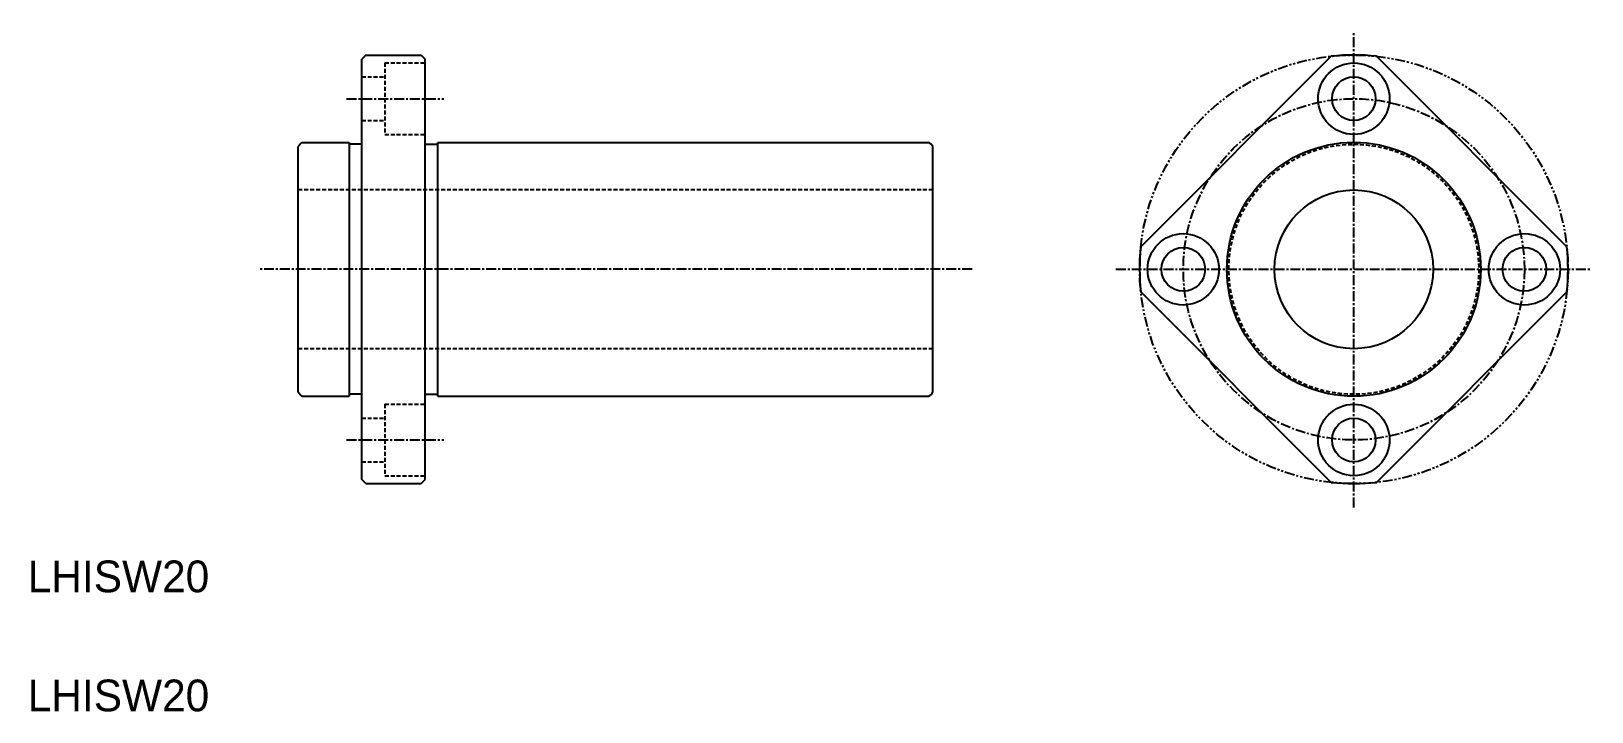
# Model space of a CAD drawing. Extents: x 219 to 415, y 117 to 203.
import ezdxf

# ---------------------------------------------------------------- set-up
doc = ezdxf.new("R2010")
doc.units = 0
for name, pattern in [('CENTER', [2, 1.25, -0.25, 0.25, -0.25]), ('DASHED', [0.75, 0.5, -0.25]), ('PHANTOM', [2.5, 1.25, -0.25, 0.25, -0.25, 0.25, -0.25])]:
    doc.linetypes.add(name, pattern=pattern)
doc.layers.get('0').update_dxf_attribs({"linetype": 'CONTINUOUS'})
doc.layers.add('CENTER', color=1, linetype='CENTER')

msp = doc.modelspace()

# ---------------------------------------------------------------- linework, layer by layer
at = {"color": 7, "linetype": 'CONTINUOUS'}
for p, q in [((260.77, 199.7), (260.27, 199.2)), ((260.27, 146.2), (260.27, 199.2)), ((260.77, 199.7), (267.77, 199.7)), ((267.77, 199.7), (268.27, 199.2)), ((268.27, 146.2), (268.27, 199.2)), ((382.48, 199.55), (358.48, 175.55)), ((412.18, 175.55), (388.18, 199.55)), ((252.27, 157.24), (252.27, 188.16)), ((252.82, 188.7), (258.67, 188.7)), ((258.67, 188.7), (258.67, 156.7)), ((260.27, 188.45), (258.67, 188.45)), ((268.27, 188.45), (269.87, 188.45)), ((269.87, 156.7), (269.87, 188.7)), ((269.87, 188.7), (331.73, 188.7)), ((332.27, 157.24), (332.27, 188.16)), ((382.48, 145.85), (358.48, 169.85)), ((412.18, 169.85), (388.18, 145.85)), ((252.82, 156.7), (258.67, 156.7)), ((260.27, 156.95), (258.67, 156.95)), ((268.27, 156.95), (269.87, 156.95)), ((269.87, 156.7), (331.73, 156.7)), ((260.77, 145.7), (260.27, 146.2)), ((260.77, 145.7), (267.77, 145.7)), ((267.77, 145.7), (268.27, 146.2))]:
    msp.add_line(p, q, dxfattribs=at)
at = {"color": 3, "linetype": 'DASHED'}
for p, q in [((263.17, 198.7), (263.17, 189.7)), ((263.17, 198.7), (268.27, 198.7)), ((260.27, 196.95), (263.17, 196.95)), ((260.27, 191.45), (263.17, 191.45)), ((263.17, 189.7), (268.27, 189.7)), ((332.27, 182.7), (252.27, 182.7)), ((332.27, 162.7), (252.27, 162.7)), ((263.17, 155.7), (263.17, 146.7)), ((263.17, 155.7), (268.27, 155.7)), ((260.27, 153.95), (263.17, 153.95)), ((260.27, 148.45), (263.17, 148.45)), ((263.17, 146.7), (268.27, 146.7))]:
    msp.add_line(p, q, dxfattribs=at)
at = {"color": 3, "linetype": 'PHANTOM'}
msp.add_circle((385.33, 172.7), 27, dxfattribs=at)
at = {"color": 7, "linetype": 'CONTINUOUS'}
for centre, radius in [((385.33, 194.2), 4.5), ((385.33, 194.2), 2.75), ((385.33, 172.7), 16), ((385.33, 172.7), 10), ((363.83, 172.7), 4.5), ((406.83, 172.7), 4.5), ((363.83, 172.7), 2.75), ((406.83, 172.7), 2.75), ((385.33, 151.2), 4.5), ((385.33, 151.2), 2.75)]:
    msp.add_circle(centre, radius, dxfattribs=at)
at = {"color": 3, "linetype": 'DASHED'}
msp.add_circle((385.33, 172.7), 15.75, dxfattribs=at)
at = {"color": 7, "linetype": 'CONTINUOUS'}
for centre, radius, start, end in [((385.33, 172.7), 27, 83.9424, 96.0576), ((253.42, 187.55), 1.3, 117.7958, 152.2042), ((331.12, 187.55), 1.3, 27.7958, 62.2042), ((385.33, 172.7), 27, 173.9424, 186.0576), ((385.33, 172.7), 27, 353.9424, 6.0576), ((253.42, 157.85), 1.3, 207.7958, 242.2042), ((331.12, 157.85), 1.3, 297.7958, 332.2042), ((385.33, 172.7), 27, 263.9424, 276.0576)]:
    msp.add_arc(centre, radius, start, end, dxfattribs=at)
at = {"layer": 'CENTER', "color": 1, "linetype": 'CENTER'}
for p, q in [((385.33, 142.7), (385.33, 202.7)), ((258.35, 194.2), (270.62, 194.2)), ((337.2, 172.7), (247.37, 172.7)), ((355.33, 172.7), (415.33, 172.7)), ((258.35, 151.2), (270.62, 151.2))]:
    msp.add_line(p, q, dxfattribs=at)
msp.add_circle((385.33, 172.7), 21.5, dxfattribs=at)

# ---------------------------------------------------------------- texts
at = {"color": 7, "linetype": 'CONTINUOUS'}
for p in [(218.16, 132.01), (218.16, 117.01)]:
    msp.add_text('LHISW20', height=4, dxfattribs=at).set_placement(p)

doc.saveas('drawing.dxf')
